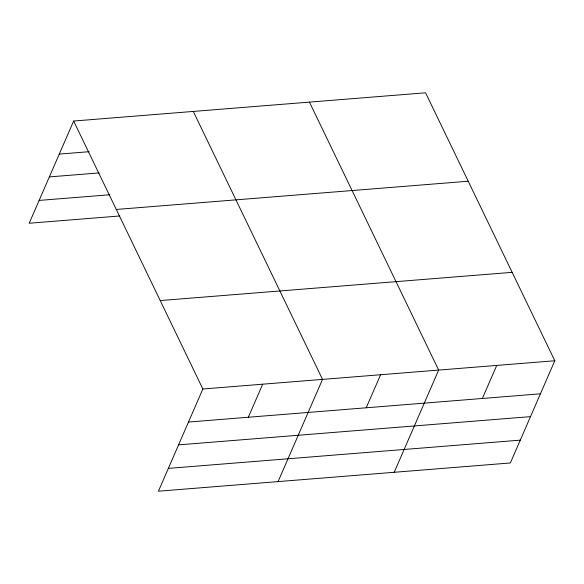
<?xml version="1.0" encoding="UTF-8"?>
<svg xmlns="http://www.w3.org/2000/svg" width="584" height="584" viewBox="0 0 584 584"><rect width="100%" height="100%" fill="white"/><g stroke="black" fill="none" stroke-linecap="round" stroke-linejoin="round"><path stroke-width="0.88" d="M73.642 121.034L202.86 388.995L158.425 491.202L510.358 462.966L554.8 360.759L425.575 92.798L73.642 121.034L29.2 223.241L119.851 215.971M248.317 417.246L262.69 384.192M278.079 481.596L322.521 379.396L193.297 111.434M366.219 407.793L380.593 374.738M394.222 472.281L438.657 370.073L309.44 102.12M482.355 398.471L496.728 365.416M59.269 154.088L89.184 151.694M49.348 176.908L99.2 172.908M39.121 200.422L109.828 194.749M116.282 209.459L468.222 181.23M160.22 300.57L512.153 272.334M202.86 388.995L554.8 360.759M188.493 422.049L540.426 393.813M178.565 444.869L530.506 416.633M168.345 468.383L520.286 440.146"/></g></svg>
